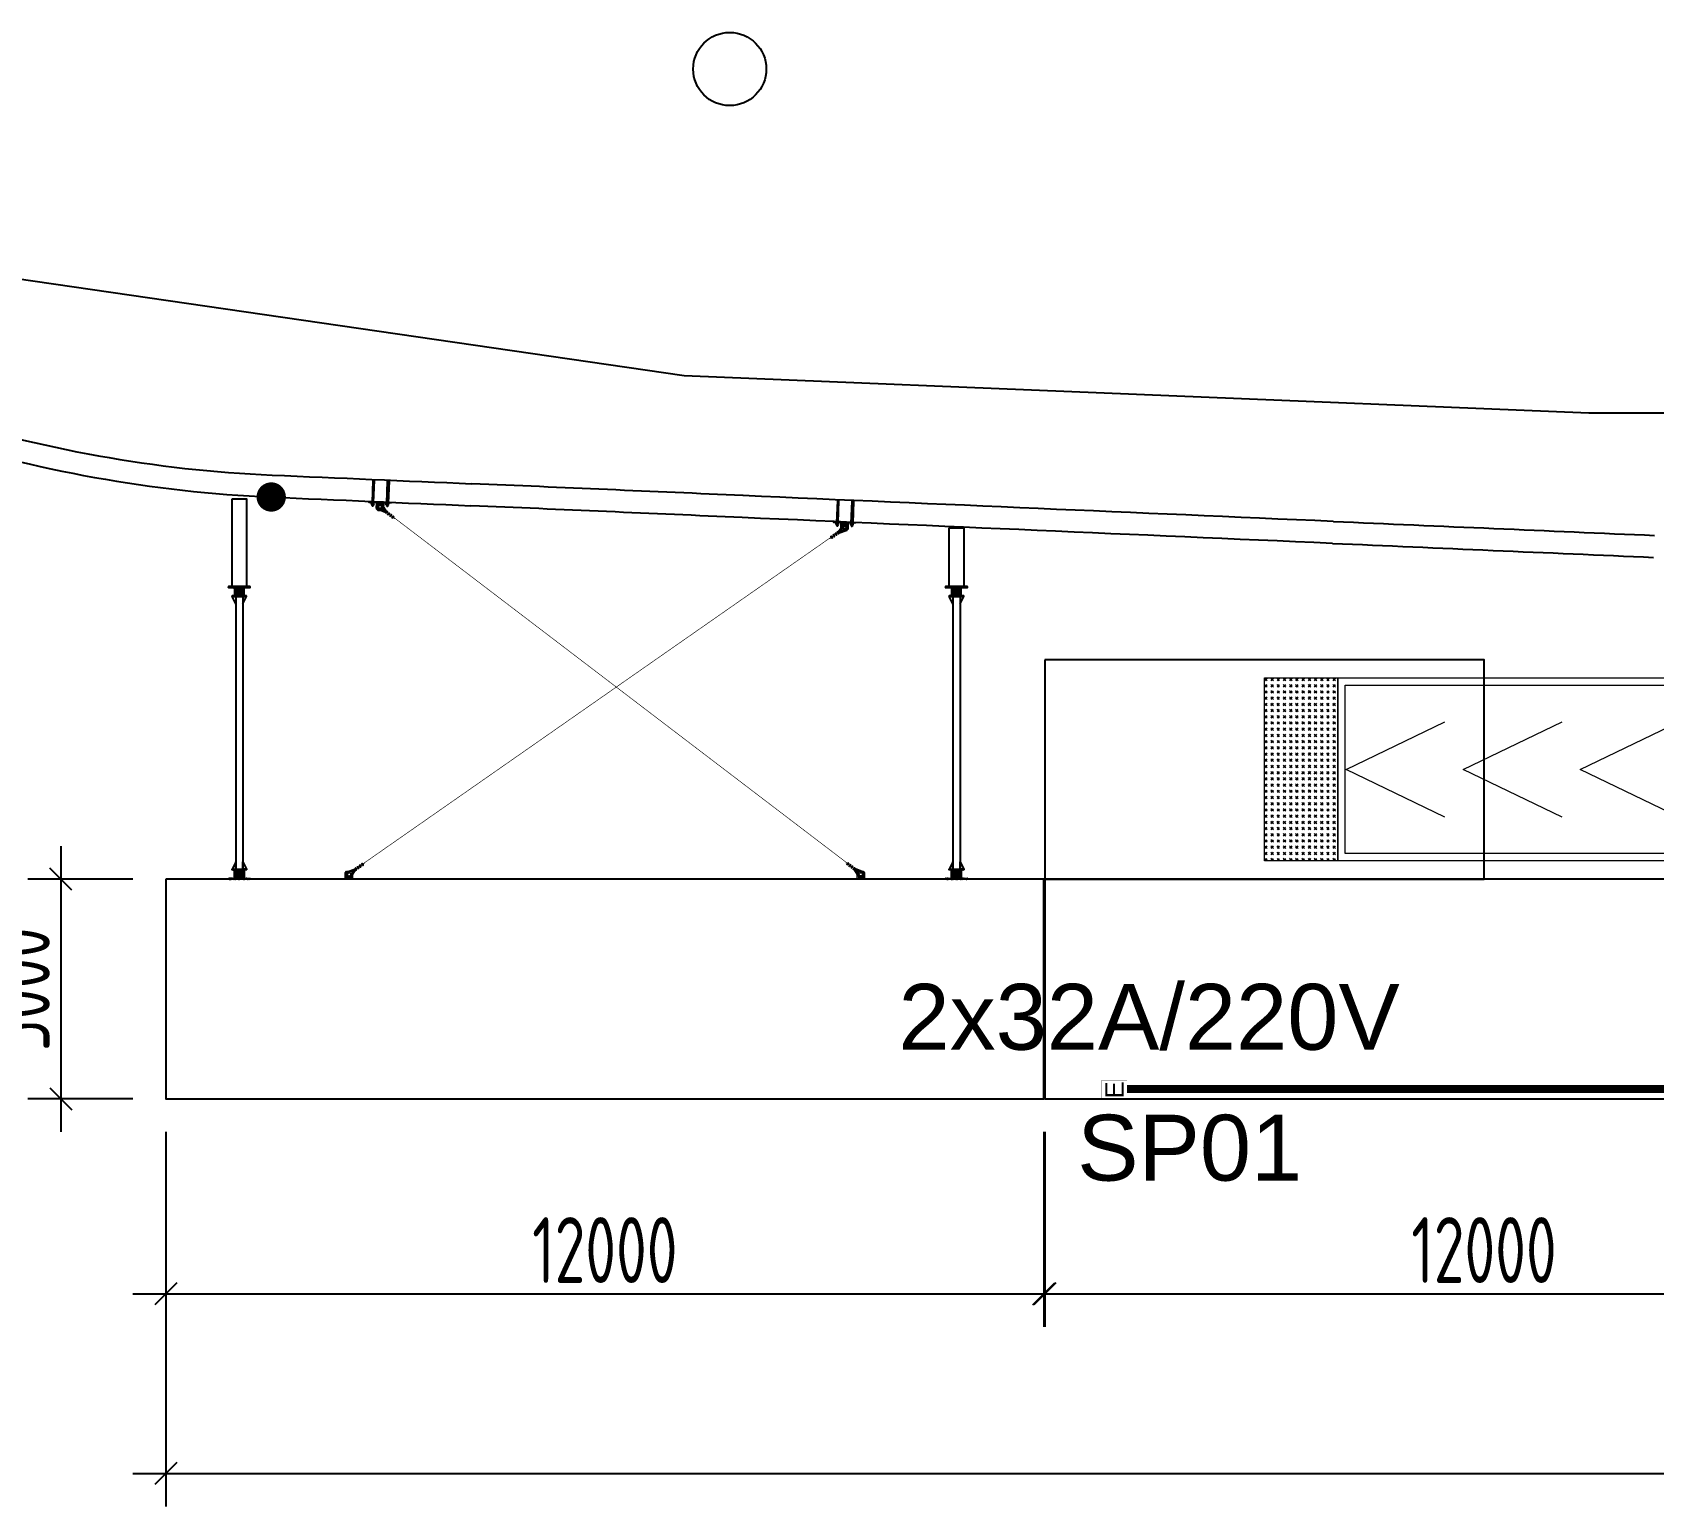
# Model space of a CAD drawing. Header units: millimetres. Extents: x 4 to 2106212, y -117026 to 198097.
# Drawn here: x 1070028 to 1092183, y -85319 to -65176 of the extents above; entities that cross this region are included whole.
import ezdxf
from ezdxf.enums import TextEntityAlignment as Align

# ---------------------------------------------------------------- set-up
doc = ezdxf.new("R2010")
doc.units = ezdxf.units.MM
for name, pattern in [('CENTER', [0.6, 0.375, -0.075, 0.075, -0.075]), ('DASHDOT2', [12.7, 6.35, -3.175, 0, -3.175]), ('DASHED2', [0.375, 0.25, -0.125])]:
    doc.linetypes.add(name, pattern=pattern)
for name, color, linetype in [('0 @ 1', 7, 'Continuous'), ('BS-Annectent', 115, 'Continuous'), ('HR-dimension', 9, 'Continuous'), ('HR-pontoon', 161, 'Continuous'), ('STEEL', 34, 'Continuous'), ('水电箱', 40, 'Continuous'), ('粗实线', 7, 'Continuous')]:
    doc.layers.add(name, color=color, linetype=linetype)
for name, color, linetype, lineweight in [('扣板', 7, 'Continuous', 9), ('抱桩器', 1, 'Continuous', 18), ('文本', 3, 'Continuous', 13)]:
    doc.layers.add(name, color=color, linetype=linetype, lineweight=lineweight)
doc.styles.add('Arial', font='arial.ttf')
doc.styles.add('hztxt', font='ros1.shx', dxfattribs={"width": 0.8, "bigfont": 'hztxt.shx'})
doc.styles.get("Standard").update_dxf_attribs({"font": 'arial.ttf'})
doc.linetypes.add('10422', pattern='A,2,[150,AAA.SHX,S=1,R=0,X=0,Y=1],2,[177,AAA.SHX,S=1,R=0,X=0,Y=0.8],1e-09', length=4)
doc.linetypes.add('444', pattern='A,4.5,[145,AAA.SHX,S=1,R=0,X=0,Y=1],4.5,-0.5,[146,AAA.SHX,S=1,R=0,X=0,Y=0],-0.5', length=10)
doc.dimstyles.new('DIM-300', dxfattribs={"dimscale": 300, "dimtxt": 3, "dimasz": 1, "dimexe": 1.5, "dimexo": 1.5, "dimgap": 0.5, "dimtad": 1, "dimdec": 0, "dimzin": 0, "dimdsep": 46, "dimtxsty": 'hztxt', "dimblk": 'OBLIQUE', "dimcen": 0, "dimdle": 1.5, "dimclrd": 9, "dimclre": 9, "dimclrt": 6, "dimadec": 0, "dimazin": 0, "dimtfac": 1, "dimtdec": 0, "dimtix": 1, "dimtofl": 0, "dimtmove": 2, "dimatfit": 0, "dimfxl": 5, "dimtolj": 1, "dimtzin": 0, "dimarcsym": 0})
pattern_1 = [(40.81217054, (-573818.8873, 176698.6793), (-1.452584633, 1.682112997), []), (130.81217054, (-573818.8873, 176698.6793), (-4.5872822625, 1.911641361), [5.55625, -3.33375])]
pattern_2 = [(40.81217054, (-578777.1463, 176555.198), (-1.452584633, 1.682112997), []), (130.81217054, (-578777.1463, 176555.198), (-4.5872822625, 1.911641361), [5.55625, -3.33375])]
pattern_3 = [(225, (43212.285, 45564.743), (4.49012806, -4.49012806), []), (225, (43207.795, 45564.743), (4.49012806, -4.49012806), [7.9375, -1.5875, 0, -1.5875])]
pattern_4 = [(225, (-344287.005, -129412.7357), (4.49012806, -4.49012806), []), (225, (-344291.495, -129412.7357), (4.49012806, -4.49012806), [7.9375, -1.5875, 0, -1.5875])]

# ---------------------------------------------------------------- blocks, each defined once
blk = doc.blocks.new('_Oblique')
at = {"color": 0, "linetype": 'ByBlock', "lineweight": -2}
blk.add_line((-0.5, -0.5), (0.5, 0.5), dxfattribs=at)
blk = doc.blocks.new('*D2014')
at = {"color": 9, "lineweight": -2, "transparency": 16777216}
for p, q in [((1070415, -76297), (1070415, -80197)), ((1071401, -76747), (1069965, -76747)), ((1071401, -79747), (1069965, -79747))]:
    blk.add_line(p, q, dxfattribs=at)
at = {"layer": 'Defpoints', "color": 0, "transparency": 16777216}
for p in [(1071851, -76747), (1070415, -79747), (1071851, -79747)]:
    blk.add_point(p, dxfattribs=at)
at = {"color": 9, "lineweight": -2, "transparency": 16777216, "xscale": 300, "yscale": 300, "zscale": 300}
for p, rotation in [((1070415, -76747), 90), ((1070415, -79747), 270)]:
    blk.add_blockref('_Oblique', p, dxfattribs=dict(at, rotation=rotation))
at = {"color": 6, "transparency": 16777216, "insert": (1069815, -78247), "char_height": 900, "attachment_point": 5, "rotation": 90, "style": 'hztxt'}
blk.add_mtext('\\A1;3000', dxfattribs=at)
blk = doc.blocks.new('*D2017')
at = {"color": 9, "lineweight": -2, "transparency": 16777216}
for p, q in [((1071851, -80197), (1071851, -82864)), ((1083851, -80197), (1083851, -82864)), ((1071401, -82414), (1084301, -82414))]:
    blk.add_line(p, q, dxfattribs=at)
at = {"layer": 'Defpoints', "color": 0, "transparency": 16777216}
for p in [(1071851, -79747), (1083851, -79747), (1083851, -82414)]:
    blk.add_point(p, dxfattribs=at)
at = {"color": 9, "lineweight": -2, "transparency": 16777216, "xscale": 300, "yscale": 300, "zscale": 300, "rotation": 180}
blk.add_blockref('_Oblique', (1071851, -82414), dxfattribs=at)
at = {"color": 9, "lineweight": -2, "transparency": 16777216, "xscale": 300, "yscale": 300, "zscale": 300}
blk.add_blockref('_Oblique', (1083851, -82414), dxfattribs=at)
at = {"color": 6, "transparency": 16777216, "insert": (1077851, -81814), "char_height": 900, "attachment_point": 5, "style": 'hztxt'}
blk.add_mtext('\\A1;12000', dxfattribs=at)
blk = doc.blocks.new('*D2018')
at = {"color": 9, "lineweight": -2, "transparency": 16777216}
for p, q in [((1083866, -80197), (1083866, -82864)), ((1095866, -80197), (1095866, -82864)), ((1083416, -82414), (1096316, -82414))]:
    blk.add_line(p, q, dxfattribs=at)
at = {"layer": 'Defpoints', "color": 0, "transparency": 16777216}
for p in [(1083866, -79747), (1095866, -79747), (1095866, -82414)]:
    blk.add_point(p, dxfattribs=at)
at = {"color": 9, "lineweight": -2, "transparency": 16777216, "xscale": 300, "yscale": 300, "zscale": 300, "rotation": 180}
blk.add_blockref('_Oblique', (1083866, -82414), dxfattribs=at)
at = {"color": 9, "lineweight": -2, "transparency": 16777216, "xscale": 300, "yscale": 300, "zscale": 300}
blk.add_blockref('_Oblique', (1095866, -82414), dxfattribs=at)
at = {"color": 6, "transparency": 16777216, "insert": (1089866, -81814), "char_height": 900, "attachment_point": 5, "style": 'hztxt'}
blk.add_mtext('\\A1;12000', dxfattribs=at)
blk = doc.blocks.new('*U2006')
at = {"layer": '抱桩器'}
h = blk.add_hatch(dxfattribs=at)
h.set_pattern_fill('GOST_GLASS', color=252, scale=10, angle=90)
h.set_pattern_definition([(135, (-669974.417, -109419.865), (5e-15, 84.852814), [50, -70]), (135, (-669974.417, -109398.65), (5e-15, 84.852814), [20, -100]), (135, (-669995.63, -109419.865), (5e-15, 84.852814), [20, -100])])
h.paths.add_polyline_path([(-3750, 1250), (-3750, -1250), (-4750, -1250), (-4750, 1250)])
h = blk.add_hatch(dxfattribs=at)
h.set_pattern_fill('GOST_GLASS', color=252, scale=10, angle=90)
h.set_pattern_definition([(135, (-673974.717, -109419.865), (5e-15, 84.852814), [50, -70]), (135, (-673974.717, -109398.65), (5e-15, 84.852814), [20, -100]), (135, (-673995.93, -109419.865), (5e-15, 84.852814), [20, -100])])
h.paths.add_polyline_path([(4250, 1250), (4250, -1250), (4750, -1250), (4750, 1250)])
at = {"layer": '抱桩器', "color": 252}
for points in [[(-3750, 1250), (-3750, -1250), (-4750, -1250), (-4750, 1250)], [(4250, -1250), (-3750, -1250), (-3750, 1250), (4250, 1250)], [(4150, -1150), (-3650, -1150), (-3650, 1150), (4150, 1150)], [(4250, 1250), (4250, -1250), (4750, -1250), (4750, 1250)]]:
    blk.add_lwpolyline(points, close=True, dxfattribs=at)
for points in [[(-2284, -650), (-3634, 0), (-2284, 650)], [(-684, -650), (-2034, 0), (-684, 650)], [(916, -650), (-434, 0), (916, 650)], [(2516, -650), (1166, 0), (2516, 650)], [(4116, -650), (2766, 0), (4116, 650)]]:
    blk.add_lwpolyline(points, dxfattribs=at)
blk = doc.blocks.new('*U2007')
at = {"color": 0, "linetype": 'ByBlock', "lineweight": -2, "transparency": 16777216}
blk.add_blockref('*U2006', (0, 0), dxfattribs=at)
blk = doc.blocks.new('*D2015')
at = {"color": 9, "lineweight": -2, "transparency": 16777216}
for p, q in [((1071851, -80197), (1071851, -85319)), ((1141926, -80197), (1141926, -85319)), ((1071401, -84869), (1142376, -84869))]:
    blk.add_line(p, q, dxfattribs=at)
at = {"layer": 'Defpoints', "color": 0, "transparency": 16777216}
for p in [(1071851, -79747), (1141926, -79747), (1141926, -84869)]:
    blk.add_point(p, dxfattribs=at)
at = {"color": 9, "lineweight": -2, "transparency": 16777216, "xscale": 300, "yscale": 300, "zscale": 300, "rotation": 180}
blk.add_blockref('_Oblique', (1071851, -84869), dxfattribs=at)
at = {"color": 9, "lineweight": -2, "transparency": 16777216, "xscale": 300, "yscale": 300, "zscale": 300}
blk.add_blockref('_Oblique', (1141926, -84869), dxfattribs=at)
at = {"color": 6, "transparency": 16777216, "insert": (1106889, -84269), "char_height": 900, "attachment_point": 5, "style": 'hztxt'}
blk.add_mtext('\\A1;70075', dxfattribs=at)
blk = doc.blocks.new('支座')
at = {"layer": '扣板', "color": 7}
blk.add_line((13512, 4747, 0), (13512, 5047, 0), dxfattribs=at)
at = {"layer": '扣板', "color": 7, "elevation": 0}
for points in [[(13512, 4747), (13512, 5047), (13520, 5047), (13520, 4747)], [(13600, 4947), (13620, 4927), (13620, 4867), (13600, 4847), (13520, 4847), (13520, 4947)], [(13560, 4932), (13520, 4932), (13520, 4922), (13560, 4922)], [(13560, 4862), (13520, 4862), (13520, 4872), (13560, 4872)]]:
    blk.add_lwpolyline(points, close=True, dxfattribs=at)
at = {"layer": '扣板', "color": 7}
blk.add_circle((13575, 4897, 0), 25, dxfattribs=at)
blk = doc.blocks.new('*U1983')
at = {"layer": '0 @ 1', "rotation": 90}
blk.add_blockref('支座', (4897, -13566, 0), dxfattribs=at)
blk = doc.blocks.new('*U1984')
at = {"layer": 'Defpoints', "color": 0, "linetype": 'ByBlock', "lineweight": -2, "transparency": 16777216}
for p in [(0, 0), (7000, 0)]:
    blk.add_blockref('*U1983', p, dxfattribs=at)
blk = doc.blocks.new('A$C97f6d51a')
at = {"color": 1, "linetype": 'DASHDOT2'}
blk.add_line((0, 313), (0, -47), dxfattribs=at)
at = {"layer": 'BS-Annectent'}
for p, q in [((-9, 282), (-9, 282)), ((-9, 281), (-9, 282)), ((-9, 282), (-9, 282)), ((-9, 279), (-8, 279)), ((-8, 278), (-9, 279)), ((-9, 279), (-8, 278)), ((-9, 275), (-7, 276)), ((-6, 274), (-9, 275)), ((-9, 275), (-7, 275)), ((-9, 272), (-6, 274)), ((-6, 270), (-9, 272)), ((-9, 272), (-4, 272)), ((-9, 269), (9, 268)), ((-9, 266), (9, 265)), ((-9, 263), (9, 262)), ((-9, 260), (9, 258)), ((-9, 257), (9, 255)), ((-9, 253), (9, 252)), ((-9, 250), (9, 249)), ((-9, 247), (9, 246)), ((-9, 244), (9, 243)), ((-9, 241), (9, 240)), ((-9, 238), (9, 236)), ((-9, 235), (9, 233)), ((-9, 231), (9, 230)), ((-9, 228), (9, 227)), ((-9, 225), (9, 224)), ((-9, 222), (9, 221)), ((-6, 274), (-6, 274)), ((-6, 274), (-6, 274)), ((-6, 274), (-6, 274)), ((-6, 274), (-6, 274)), ((-6, 274), (-6, 274)), ((6, 270), (-6, 270)), ((4, 271), (9, 271)), ((6, 273), (5, 273)), ((6, 273), (5, 273)), ((6, 273), (9, 274)), ((6, 274), (9, 274)), ((9, 271), (6, 273)), ((6, 270), (9, 271)), ((7, 276), (9, 277)), ((9, 274), (7, 275)), ((9, 277), (8, 278)), ((8, 277), (9, 277)), ((9, 280), (9, 281)), ((9, 280), (9, 280)), ((9, 280), (9, 280)), ((-10, 6), (9, 4)), ((-10, 2), (-6, 4)), ((-6, 1), (-10, 2)), ((-10, 2), (9, 1)), ((-9, 219), (9, 218)), ((-9, 216), (9, 215)), ((-9, 213), (9, 211)), ((-9, 209), (9, 208)), ((-9, 206), (9, 205)), ((-9, 203), (9, 202)), ((-9, 200), (9, 199)), ((-9, 197), (9, 196)), ((-9, 194), (9, 193)), ((-9, 191), (9, 189)), ((-9, 188), (9, 186)), ((-9, 184), (9, 183)), ((-9, 181), (9, 180)), ((-9, 178), (9, 177)), ((-9, 175), (9, 174)), ((-9, 172), (9, 171)), ((-9, 169), (9, 167)), ((-9, 166), (9, 164)), ((-9, 162), (9, 161)), ((-9, 159), (9, 158)), ((-9, 156), (9, 155)), ((-9, 153), (9, 152)), ((-9, 150), (9, 149)), ((-9, 147), (9, 146)), ((-9, 144), (9, 142)), ((-9, 140), (9, 139)), ((-9, 137), (9, 136)), ((-9, 134), (9, 133)), ((-9, 131), (9, 130)), ((-9, 128), (9, 127)), ((-9, 125), (9, 124)), ((-9, 122), (9, 120)), ((-9, 119), (9, 117)), ((-9, 115), (9, 114)), ((-9, 112), (9, 111)), ((-9, 109), (9, 108)), ((-9, 106), (9, 105)), ((-9, 103), (9, 102)), ((-9, 100), (9, 98)), ((-9, 97), (9, 95)), ((-9, 93), (9, 92)), ((-9, 90), (9, 89)), ((-9, 87), (9, 86)), ((-9, 84), (9, 83)), ((-9, 81), (9, 80)), ((-9, 78), (9, 76)), ((-9, 75), (9, 73)), ((-9, 71), (9, 70)), ((-9, 68), (9, 67)), ((-9, 65), (9, 64)), ((-9, 62), (9, 61)), ((-9, 59), (9, 58)), ((-9, 56), (9, 55)), ((-9, 53), (9, 51)), ((-9, 49), (9, 48)), ((-9, 46), (9, 45)), ((-9, 43), (9, 42)), ((-9, 40), (9, 39)), ((-9, 37), (9, 36)), ((-9, 34), (9, 33)), ((-9, 31), (9, 29)), ((-9, 28), (9, 26)), ((-9, 24), (9, 23)), ((-9, 21), (9, 20)), ((-9, 18), (9, 17)), ((-9, 15), (9, 14)), ((-9, 12), (9, 11)), ((-9, 9), (9, 7)), ((-8, 0), (-6, 1)), ((6, 147), (-6, 148)), ((6, 116), (-6, 117)), ((6, 3), (-6, 4)), ((2, 0), (-6, 1)), ((6, 147), (9, 149)), ((9, 1), (6, 3)), ((7, 0), (9, 1)), ((-16, -24), (-16, -11)), ((12, -9), (-12, -9)), ((12, -27), (-12, -27)), ((-9, -29), (-6, -28)), ((-6, -31), (-9, -29)), ((9, -30), (-9, -29)), ((-9, -32), (-6, -31)), ((-6, -34), (-9, -32)), ((9, -33), (-9, -32)), ((-9, -35), (-6, -34)), ((-6, -37), (-9, -35)), ((9, -37), (-9, -35)), ((-9, -38), (-6, -37)), ((-6, -40), (-9, -38)), ((9, -40), (-9, -38)), ((-8, -24), (-8, -11)), ((-6, -28), (-8, -27)), ((-7, -40), (-7, -43)), ((6, -29), (-6, -28)), ((6, -29), (-6, -28)), ((6, -32), (-6, -31)), ((6, -32), (-6, -31)), ((6, -35), (-6, -34)), ((6, -38), (-6, -37)), ((6, -38), (-6, -37)), ((6, -41), (-6, -40)), ((-5, -44), (5, -44)), ((-4, -40), (-4, -43)), ((-2, -9), (0, -4)), ((9, -27), (-1, -27)), ((0, -9), (2, -4)), ((4, -41), (4, -43)), ((6, -29), (9, -27)), ((9, -30), (6, -29)), ((6, -32), (9, -30)), ((9, -33), (6, -32)), ((6, -35), (9, -33)), ((9, -37), (6, -35)), ((6, -38), (9, -37)), ((9, -40), (6, -38)), ((6, -41), (9, -40)), ((7, -41), (7, -43)), ((8, -24), (8, -11)), ((9, -27), (8, -27)), ((16, -24), (16, -11))]:
    blk.add_line(p, q, dxfattribs=at)
blk.add_lwpolyline([(10, 0), (10, 300), (0, 306), (-10, 300), (-10, 0)], dxfattribs=at)
for points in [[(-19, -4), (-19, 0), (19, 0), (19, -4)], [(-15, -9), (15, -9), (15, -4), (-15, -4)]]:
    blk.add_lwpolyline(points, close=True, dxfattribs=at)
for points in [[(16, -11, 0.612824), (8, -11, 0.305874), (-8, -11, 0.612824), (-16, -11)], [(16, -24, -0.612824), (8, -24, -0.305874), (-8, -24, -0.612824), (-16, -24)], [(-7, -43, 0.516475), (-4, -43, 0.258238), (4, -43, 0.516475), (7, -43)]]:
    blk.add_lwpolyline(points, format="xyb", dxfattribs=at)
blk = doc.blocks.new('A$Ce460a15a')
at = {"layer": 'STEEL', "color": 22}
for points in [[(12, 150), (12, -150), (0, -150), (0, 150)], [(92, -50), (112, -30), (112, 30), (92, 50), (12, 50), (12, -50)], [(52, 35), (12, 35), (12, 25), (52, 25)], [(52, -35), (12, -35), (12, -25), (52, -25)]]:
    blk.add_lwpolyline(points, close=True, dxfattribs=at)
blk.add_circle((67, 0), 25, dxfattribs=at)
at = {"layer": 'HR-dimension', "xscale": -1, "rotation": 90}
blk.add_blockref('A$C97f6d51a', (12, 100), dxfattribs=at)
at = {"layer": 'HR-dimension', "rotation": 90.00000000000001}
blk.add_blockref('A$C97f6d51a', (12, -100), dxfattribs=at)
blk = doc.blocks.new('*U10')
at = {"color": 7, "linetype": 'Continuous', "lineweight": 15}
for p, q in [((-9, 9), (-10, 8)), ((-10, 8), (-10, 1)), ((-10, 1), (-9, 0)), ((-9, 9), (9, 9)), ((-9, 0), (9, 0)), ((-5, 8), (-5, 1)), ((5, 8), (5, 1)), ((10, 8), (9, 9)), ((9, 0), (10, 1)), ((10, 8), (10, 1))]:
    blk.add_line(p, q, dxfattribs=at)
for centre, start, end in [((0, -8), 72.4233, 107.5767), ((0, 17), 252.4233, 287.5767)]:
    blk.add_arc(centre, 17.2, start, end, dxfattribs=at)
for points, knots in [([(-10, 8), (-10, 9), (-9, 9), (-8, 9), (-7, 9), (-6, 9), (-6, 9), (-5, 8)], [0, 0, 0, 0, 0.264534, 0.399289, 0.53507, 0.765405, 1, 1, 1, 1]), ([(-5, 1), (-6, 1), (-6, 0), (-7, 0), (-8, 0), (-9, 0), (-10, 1), (-10, 1)], [0, 0, 0, 0, 0.264534, 0.399289, 0.53507, 0.765405, 1, 1, 1, 1]), ([(5, 8), (6, 9), (6, 9), (7, 9), (8, 9), (9, 9), (10, 9), (10, 8)], [0, 0, 0, 0, 0.264536, 0.399814, 0.535067, 0.765403, 1, 1, 1, 1]), ([(10, 1), (10, 1), (9, 0), (8, 0), (7, 0), (6, 0), (6, 1), (5, 1)], [0, 0, 0, 0, 0.264536, 0.399814, 0.535067, 0.765403, 1, 1, 1, 1])]:
    blk.add_open_spline(points, degree=3, knots=knots, dxfattribs=at)
blk = doc.blocks.new('A$C72EA2C7E')
blk.add_line((-8, -6), (8, -6))
at = {"color": 7, "linetype": 'Continuous', "lineweight": 15}
for p, q in [((-5, -40), (-5, -6)), ((-4, -41), (-5, -40)), ((5, -40), (-5, -40)), ((-4, -41), (5, -41)), ((5, -6), (5, -40)), ((5, -40), (5, -41))]:
    blk.add_line(p, q, dxfattribs=at)
at = {"color": 7, "linetype": 'Continuous', "lineweight": 0}
for p, q in [((-4, -41), (-4, -6)), ((5, -41), (5, -6))]:
    blk.add_line(p, q, dxfattribs=at)
blk.add_arc((0, -8), 8, 17.4862, 162.5138)
at = {"extrusion": (0, 0, -1), "xscale": 0.9999974999999999, "yscale": 0.9999974999999999, "zscale": -0.9999974999999999}
blk.add_blockref('*U10', (0, -39), dxfattribs=at)
blk = doc.blocks.new('*U1965')
h = blk.add_hatch(color=1)
h.dxf.hatch_style = 1
h.paths.add_polyline_path([(3382, 2191), (3473, 2218, 1.447528), (3428, 2281), (3373, 2204)])
h.paths.add_polyline_path([(3389, 2205), (3388, 2206), (3398, 2220), (3395, 2222), (3434, 2277, -1.452111), (3471, 2226), (3406, 2207), (3405, 2210)], flags=16)
h = blk.add_hatch()
h.set_pattern_fill('ANSI38', color=253, scale=0.7, angle=-4.1878)
h.set_pattern_definition(pattern_2)
h.paths.add_polyline_path([(3404, 2213), (3406, 2207), (3471, 2226, 1.452111), (3434, 2277), (3395, 2222), (3398, 2220), (3401, 2218), (3440, 2273, -1.452111), (3469, 2232)])
h = blk.add_hatch(color=1)
h.dxf.hatch_style = 1
h.paths.add_polyline_path([(-3373, -2204), (-3429, -2283, -1.406258), (-3473, -2218), (-3382, -2191)])
h.paths.add_polyline_path([(-3405, -2210), (-3406, -2207), (-3471, -2226, 1.406258), (-3435, -2278), (-3395, -2222), (-3388, -2205)], flags=16)
h = blk.add_hatch()
h.set_pattern_fill('ANSI38', color=253, scale=0.7, angle=-4.1878)
h.set_pattern_definition(pattern_1)
h.paths.add_polyline_path([(-3401, -2218), (-3395, -2222), (-3434, -2277, -1.452111), (-3471, -2226), (-3406, -2207), (-3405, -2210), (-3404, -2213), (-3469, -2232, 1.452111), (-3440, -2273)])
at = {"color": 1, "linetype": 'DASHED2'}
blk.add_line((3483, 2289), (3493, 2274), dxfattribs=at)
blk.add_line((3379, 2205), (3379, 2195))
at = {"color": 1}
for points in [[(3382, 2191), (3473, 2218, 1.447528), (3428, 2281), (3373, 2204)], [(3398, 2220), (3388, 2206), (3389, 2205), (3405, 2210), (3406, 2207), (3471, 2226, 1.452111), (3434, 2277), (3395, 2222)], [(-3373, -2204), (-3428, -2281, -1.447528), (-3473, -2218), (-3382, -2191)], [(-3405, -2210), (-3389, -2205), (-3388, -2206), (-3398, -2220), (-3395, -2222), (-3434, -2277, -1.452111), (-3471, -2226), (-3406, -2207)]]:
    blk.add_lwpolyline(points, format="xyb", close=True, dxfattribs=at)
for points in [[(3379, 2195), (3472, 2222, 1.449849), (3431, 2279), (3379, 2205)], [(3406, 2207), (3471, 2226, 1.452111), (3434, 2277), (3395, 2222)], [(3406, 2207), (3471, 2226, 1.452111), (3434, 2277), (3395, 2222)], [(-3376, -2200), (-3431, -2279, -1.449849), (-3472, -2222), (-3384, -2197)], [(-3395, -2222), (-3434, -2277, -1.452111), (-3471, -2226), (-3406, -2207)], [(-3395, -2222), (-3434, -2277, -1.452111), (-3471, -2226), (-3406, -2207)]]:
    blk.add_lwpolyline(points, format="xyb")
for points in [[(3401, 2218), (3440, 2273, -1.452111), (3469, 2232), (3404, 2213), (3406, 2207), (3471, 2226, 1.452111), (3434, 2277), (3395, 2222)], [(-3404, -2213), (-3469, -2232, 1.452111), (-3440, -2273), (-3401, -2218), (-3395, -2222), (-3434, -2277, -1.452111), (-3471, -2226), (-3406, -2207)]]:
    blk.add_lwpolyline(points, format="xyb", close=True)
at = {"color": 252}
for points in [[(3401, 2218), (3440, 2273, -1.452111), (3469, 2232), (3404, 2213), (3406, 2207), (3471, 2226, 1.452111), (3434, 2277), (3395, 2222)], [(-3404, -2213), (-3469, -2232, 1.452111), (-3440, -2273), (-3401, -2218), (-3395, -2222), (-3434, -2277, -1.452111), (-3471, -2226), (-3406, -2207)]]:
    blk.add_lwpolyline(points, format="xyb", close=True, dxfattribs=at)
at = {"color": 1, "const_width": 8.4}
for points in [[(3380, 2206), (-3393, -2203)], [(3386, 2200), (3251, 2112)], [(-3388, -2209), (-3246, -2117)]]:
    blk.add_lwpolyline(points, dxfattribs=at)
at = {"xscale": 0.6999999999999998, "yscale": 0.6999999999999998, "zscale": 0.6999999999999998, "rotation": 213.1298866380289}
for p in [(3284, 2123), (3315, 2143), (3345, 2163), (3376, 2183), (-3360, -2201), (-3329, -2181), (-3299, -2161), (-3267, -2141)]:
    blk.add_blockref('A$C72EA2C7E', p, dxfattribs=at)
blk = doc.blocks.new('*U1966')
at = {"color": 0, "linetype": 'ByBlock', "lineweight": -2, "transparency": 16777216}
blk.add_blockref('*U1965', (0, 0), dxfattribs=at)
blk = doc.blocks.new('*U1967')
h = blk.add_hatch(color=1)
h.dxf.hatch_style = 1
h.paths.add_polyline_path([(3382, 2191), (3473, 2218, 1.447528), (3428, 2281), (3373, 2204)])
h.paths.add_polyline_path([(3389, 2205), (3388, 2206), (3398, 2220), (3395, 2222), (3434, 2277, -1.452111), (3471, 2226), (3406, 2207), (3405, 2210)], flags=16)
h = blk.add_hatch()
h.set_pattern_fill('ANSI38', color=253, scale=0.7, angle=-4.1878)
h.set_pattern_definition(pattern_2)
h.paths.add_polyline_path([(3404, 2213), (3406, 2207), (3471, 2226, 1.452111), (3434, 2277), (3395, 2222), (3398, 2220), (3401, 2218), (3440, 2273, -1.452111), (3469, 2232)])
h = blk.add_hatch(color=1)
h.dxf.hatch_style = 1
h.paths.add_polyline_path([(-3373, -2204), (-3429, -2283, -1.406258), (-3473, -2218), (-3382, -2191)])
h.paths.add_polyline_path([(-3405, -2210), (-3406, -2207), (-3471, -2226, 1.406258), (-3435, -2278), (-3395, -2222), (-3388, -2205)], flags=16)
h = blk.add_hatch()
h.set_pattern_fill('ANSI38', color=253, scale=0.7, angle=-4.1878)
h.set_pattern_definition(pattern_1)
h.paths.add_polyline_path([(-3401, -2218), (-3395, -2222), (-3434, -2277, -1.452111), (-3471, -2226), (-3406, -2207), (-3405, -2210), (-3404, -2213), (-3469, -2232, 1.452111), (-3440, -2273)])
at = {"color": 1, "linetype": 'DASHED2'}
blk.add_line((3483, 2289), (3493, 2274), dxfattribs=at)
blk.add_line((3379, 2205), (3379, 2195))
at = {"color": 1}
for points in [[(3382, 2191), (3473, 2218, 1.447528), (3428, 2281), (3373, 2204)], [(3398, 2220), (3388, 2206), (3389, 2205), (3405, 2210), (3406, 2207), (3471, 2226, 1.452111), (3434, 2277), (3395, 2222)], [(-3373, -2204), (-3428, -2281, -1.447528), (-3473, -2218), (-3382, -2191)], [(-3405, -2210), (-3389, -2205), (-3388, -2206), (-3398, -2220), (-3395, -2222), (-3434, -2277, -1.452111), (-3471, -2226), (-3406, -2207)]]:
    blk.add_lwpolyline(points, format="xyb", close=True, dxfattribs=at)
for points in [[(3379, 2195), (3472, 2222, 1.449849), (3431, 2279), (3379, 2205)], [(3406, 2207), (3471, 2226, 1.452111), (3434, 2277), (3395, 2222)], [(3406, 2207), (3471, 2226, 1.452111), (3434, 2277), (3395, 2222)], [(-3376, -2200), (-3431, -2279, -1.449849), (-3472, -2222), (-3384, -2197)], [(-3395, -2222), (-3434, -2277, -1.452111), (-3471, -2226), (-3406, -2207)], [(-3395, -2222), (-3434, -2277, -1.452111), (-3471, -2226), (-3406, -2207)]]:
    blk.add_lwpolyline(points, format="xyb")
for points in [[(3401, 2218), (3440, 2273, -1.452111), (3469, 2232), (3404, 2213), (3406, 2207), (3471, 2226, 1.452111), (3434, 2277), (3395, 2222)], [(-3404, -2213), (-3469, -2232, 1.452111), (-3440, -2273), (-3401, -2218), (-3395, -2222), (-3434, -2277, -1.452111), (-3471, -2226), (-3406, -2207)]]:
    blk.add_lwpolyline(points, format="xyb", close=True)
at = {"color": 252}
for points in [[(3401, 2218), (3440, 2273, -1.452111), (3469, 2232), (3404, 2213), (3406, 2207), (3471, 2226, 1.452111), (3434, 2277), (3395, 2222)], [(-3404, -2213), (-3469, -2232, 1.452111), (-3440, -2273), (-3401, -2218), (-3395, -2222), (-3434, -2277, -1.452111), (-3471, -2226), (-3406, -2207)]]:
    blk.add_lwpolyline(points, format="xyb", close=True, dxfattribs=at)
at = {"color": 1, "const_width": 8.4}
for points in [[(3380, 2206), (-3393, -2203)], [(3386, 2200), (3251, 2112)], [(-3388, -2209), (-3246, -2117)]]:
    blk.add_lwpolyline(points, dxfattribs=at)
at = {"xscale": 0.6999999999999998, "yscale": 0.6999999999999998, "zscale": 0.6999999999999998, "rotation": 213.1298866380289}
for p in [(3284, 2123), (3315, 2143), (3345, 2163), (3376, 2183), (-3360, -2201), (-3329, -2181), (-3299, -2161), (-3267, -2141)]:
    blk.add_blockref('A$C72EA2C7E', p, dxfattribs=at)
blk = doc.blocks.new('*U1968')
at = {"color": 0, "linetype": 'ByBlock', "lineweight": -2, "transparency": 16777216}
blk.add_blockref('*U1967', (0, 0), dxfattribs=at)
blk = doc.blocks.new('*U1995')
h = blk.add_hatch()
h.set_pattern_fill('ANSI35', color=4, angle=180)
h.set_pattern_definition(pattern_3)
h.paths.add_polyline_path([(24, -89), (36, -89), (36, -67), (24, -67)])
h.paths.add_polyline_path([(24, -31), (36, -31), (36, 11), (24, 11)])
h.paths.add_polyline_path([(-100, 11), (100, 11), (100, 21), (-100, 21)])
h.paths.add_polyline_path([(-36, -31), (-24, -31), (-24, 11), (-36, 11)])
h.paths.add_polyline_path([(-36, -89), (-24, -89), (-24, -67), (-36, -67)])
h = blk.add_hatch()
h.set_pattern_fill('ANSI35', color=4, angle=180)
h.set_pattern_definition(pattern_4)
h.paths.add_polyline_path([(-129, -116), (-150, -116), (-150, -104), (-129, -104)])
h.paths.add_polyline_path([(111, -116), (-111, -116), (-111, -104), (111, -104)])
h.paths.add_polyline_path([(150, -116), (129, -116), (129, -104), (150, -104)])
h.paths.add_polyline_path([(66, -104), (54, -104), (54, -67), (66, -67)])
h.paths.add_polyline_path([(66, -31), (54, -31), (54, -4), (66, -4)])
h.paths.add_polyline_path([(6, -31), (-6, -31), (-6, -4), (6, -4)])
h.paths.add_polyline_path([(6, -104), (-6, -104), (-6, -67), (6, -67)])
h.paths.add_polyline_path([(-54, -104), (-66, -104), (-66, -67), (-54, -67)])
h.paths.add_polyline_path([(-54, -31), (-66, -31), (-66, -4), (-54, -4)])
at = {"color": 4}
for points in [[(100, 11), (-100, 11), (-100, 21), (100, 21), (100, 11)], [(-36, -89), (-36, 11), (-24, 11), (-24, -89), (-36, -89)], [(24, -89), (24, 11), (36, 11), (36, -89), (24, -89)], [(150, -116), (-150, -116), (-150, -104), (150, -104), (150, -116)], [(-66, -104), (-66, -4), (-54, -4), (-54, -104), (-66, -104)], [(-6, -104), (-6, -4), (6, -4), (6, -104), (-6, -104)], [(54, -104), (54, -4), (66, -4), (66, -104), (54, -104)]]:
    blk.add_lwpolyline(points, dxfattribs=at)
at = {"layer": 'Defpoints', "color": 4}
for points in [[(-100, 21), (-50, 21), (-50, 121), (-100, 21)], [(100, 21), (50, 21), (50, 121), (100, 21)]]:
    blk.add_lwpolyline(points, dxfattribs=at)
at = {"layer": 'Defpoints', "color": 4, "linetype": 'CENTER', "ltscale": 2}
for points in [[(-129, -116), (-111, -116), (-111, -104), (-129, -104)], [(-66, -31), (-54, -31), (-54, -67), (-66, -67)], [(-36, -31), (-24, -31), (-24, -67), (-36, -67)], [(-6, -31), (6, -31), (6, -67), (-6, -67)], [(24, -31), (36, -31), (36, -67), (24, -67)], [(54, -31), (66, -31), (66, -67), (54, -67)], [(129, -116), (111, -116), (111, -104), (129, -104)]]:
    blk.add_lwpolyline(points, close=True, dxfattribs=at)
for points in [[(-120, -99), (-120, -111), (-120, -121)], [(-66, -49), (66, -49)], [(-66, -49), (66, -49)], [(120, -99), (120, -111), (120, -121)]]:
    blk.add_lwpolyline(points, dxfattribs=at)
blk = doc.blocks.new('*U1992')
at = {"layer": '粗实线', "color": 0, "linetype": 'ByBlock', "lineweight": -2, "transparency": 16777216}
blk.add_blockref('*U1995', (0, 0), dxfattribs=at)
blk = doc.blocks.new('*U1993')
h = blk.add_hatch()
h.set_pattern_fill('ANSI35', color=4, angle=180)
h.set_pattern_definition(pattern_3)
h.paths.add_polyline_path([(24, -89), (36, -89), (36, -67), (24, -67)])
h.paths.add_polyline_path([(24, -31), (36, -31), (36, 11), (24, 11)])
h.paths.add_polyline_path([(-100, 11), (100, 11), (100, 21), (-100, 21)])
h.paths.add_polyline_path([(-36, -31), (-24, -31), (-24, 11), (-36, 11)])
h.paths.add_polyline_path([(-36, -89), (-24, -89), (-24, -67), (-36, -67)])
h = blk.add_hatch()
h.set_pattern_fill('ANSI35', color=4, angle=180)
h.set_pattern_definition(pattern_4)
h.paths.add_polyline_path([(-129, -116), (-150, -116), (-150, -104), (-129, -104)])
h.paths.add_polyline_path([(111, -116), (-111, -116), (-111, -104), (111, -104)])
h.paths.add_polyline_path([(150, -116), (129, -116), (129, -104), (150, -104)])
h.paths.add_polyline_path([(66, -104), (54, -104), (54, -67), (66, -67)])
h.paths.add_polyline_path([(66, -31), (54, -31), (54, -4), (66, -4)])
h.paths.add_polyline_path([(6, -31), (-6, -31), (-6, -4), (6, -4)])
h.paths.add_polyline_path([(6, -104), (-6, -104), (-6, -67), (6, -67)])
h.paths.add_polyline_path([(-54, -104), (-66, -104), (-66, -67), (-54, -67)])
h.paths.add_polyline_path([(-54, -31), (-66, -31), (-66, -4), (-54, -4)])
at = {"color": 4}
for points in [[(100, 11), (-100, 11), (-100, 21), (100, 21), (100, 11)], [(-36, -89), (-36, 11), (-24, 11), (-24, -89), (-36, -89)], [(24, -89), (24, 11), (36, 11), (36, -89), (24, -89)], [(150, -116), (-150, -116), (-150, -104), (150, -104), (150, -116)], [(-66, -104), (-66, -4), (-54, -4), (-54, -104), (-66, -104)], [(-6, -104), (-6, -4), (6, -4), (6, -104), (-6, -104)], [(54, -104), (54, -4), (66, -4), (66, -104), (54, -104)]]:
    blk.add_lwpolyline(points, dxfattribs=at)
at = {"layer": 'Defpoints', "color": 4}
for points in [[(-100, 21), (-50, 21), (-50, 121), (-100, 21)], [(100, 21), (50, 21), (50, 121), (100, 21)]]:
    blk.add_lwpolyline(points, dxfattribs=at)
at = {"layer": 'Defpoints', "color": 4, "linetype": 'CENTER', "ltscale": 2}
for points in [[(-129, -116), (-111, -116), (-111, -104), (-129, -104)], [(-66, -31), (-54, -31), (-54, -67), (-66, -67)], [(-36, -31), (-24, -31), (-24, -67), (-36, -67)], [(-6, -31), (6, -31), (6, -67), (-6, -67)], [(24, -31), (36, -31), (36, -67), (24, -67)], [(54, -31), (66, -31), (66, -67), (54, -67)], [(129, -116), (111, -116), (111, -104), (129, -104)]]:
    blk.add_lwpolyline(points, close=True, dxfattribs=at)
for points in [[(-120, -99), (-120, -111), (-120, -121)], [(-66, -49), (66, -49)], [(-66, -49), (66, -49)], [(120, -99), (120, -111), (120, -121)]]:
    blk.add_lwpolyline(points, dxfattribs=at)
blk = doc.blocks.new('*U1994')
at = {"layer": '粗实线', "color": 0, "linetype": 'ByBlock', "lineweight": -2, "transparency": 16777216}
blk.add_blockref('*U1993', (0, 0), dxfattribs=at)
blk = doc.blocks.new('*U1969')
at = {"layer": '粗实线', "color": 4}
for points in [[(-50, 1863), (-50, -1863)], [(50, 1863), (50, -1863)]]:
    blk.add_lwpolyline(points, dxfattribs=at)
at = {"layer": '粗实线', "color": 4, "xscale": -1, "rotation": 179.9999997006857}
blk.add_blockref('*U1994', (0, 1884), dxfattribs=at)
at = {"layer": '粗实线', "color": 4, "rotation": 359.9999997006856}
blk.add_blockref('*U1992', (0, -1884), dxfattribs=at)
blk = doc.blocks.new('*U1970')
at = {"color": 0, "linetype": 'ByBlock', "lineweight": -2, "transparency": 16777216}
for p in [(0, 0), (9800, 0)]:
    blk.add_blockref('*U1969', p, dxfattribs=at)
blk = doc.blocks.new('jytkjyk')
for points in [[(455345, 132005), (455545, 132005), (455545, 130805), (455345, 130805)], [(465145, 131605), (465345, 131605), (465345, 130805), (465145, 130805)]]:
    blk.add_lwpolyline(points, close=True)
at = {"layer": '粗实线', "color": 252}
for p, q in [((451777, 135104), (461524, 133688)), ((461524, 133688), (473886, 133179)), ((473886, 133179), (489293, 133185))]:
    blk.add_line(p, q, dxfattribs=at)
at = {"layer": '粗实线', "color": 252, "linetype": 'Continuous', "const_width": 200, "elevation": 12280, "flags": 128}
blk.add_lwpolyline([(455781, 132033, 1), (455981, 132023, 1)], format="xyb", close=True, dxfattribs=at)
at = {"layer": '粗实线', "color": 252}
blk.add_circle((462147, 137876, 100000), 500, dxfattribs=at)
at = {"layer": '粗实线', "color": 252, "linetype": '444'}
for centre, radius, start, end in [((456671, 150101), 17791, 252.0943, 267.4974), ((1056296, 13869763), 13750549, 267.4974476, 267.5088269), ((-644964, -25233745), 25389950, 87.5004529, 87.5088269), ((-3904691, -99907282), 100134600, 87.49583224, 87.50045294), ((1765367, 29741958), 29638567, 267.4958322, 267.504324)]:
    blk.add_arc(centre, radius, start, end, dxfattribs=at)
at = {"layer": '粗实线', "color": 252, "linetype": '10422'}
for centre, radius, start, end in [((456671, 150101), 18091, 252.0943, 267.4974), ((1056296, 13869763), 13750850, 267.4974476, 267.5088269), ((-644964, -25233745), 25389649, 87.5004521, 87.508826), ((-3904691, -99907282), 100134300, 87.49583224, 87.50045294), ((1765367, 29741958), 29638867, 267.4958322, 267.504324)]:
    blk.add_arc(centre, radius, start, end, dxfattribs=at)
at = {"xscale": -1, "rotation": 355.7435188545512}
blk.add_blockref('*U1968', (460653, 129382), dxfattribs=at)
at = {"rotation": 1.839400771970883}
blk.add_blockref('*U1966', (460333, 129241), dxfattribs=at)
blk.add_blockref('*U1970', (455445, 128805))
at = {"layer": 'Defpoints', "rotation": 359.9999997006856}
blk.add_blockref('*U1984', (456940, 126859), dxfattribs=at)
at = {"layer": 'HR-dimension'}
for p, rotation in [((457370, 131961), 267.7404487397437), ((463718, 131687), 267.7087494661171)]:
    blk.add_blockref('A$Ce460a15a', p, dxfattribs=dict(at, rotation=rotation))
blk = doc.blocks.new('水电箱A')
at = {"layer": '水电箱', "color": 2, "const_width": 3}
blk.add_lwpolyline([(-30, 210), (270, 210), (270, -210), (-30, -210)], close=True, dxfattribs=at)
at = {"layer": '水电箱', "color": 2}
blk.add_text('E', height=300, dxfattribs=at).set_placement((-24, -153))

msp = doc.modelspace()

# ---------------------------------------------------------------- linework, layer by layer
at = {"layer": 'HR-pontoon'}
for points in [[(1083866.3043, -73746.8332), (1083866.3043, -76746.8332), (1089866.3043, -76746.8332), (1089866.3043, -73746.8332)], [(1071851.3043, -76746.8331), (1071851.3043, -79746.8331), (1083851.3043, -79746.8332), (1083851.3043, -76746.8332)], [(1083866.3043, -76746.8332), (1083866.3043, -79746.8332), (1095866.3043, -79746.8332), (1095866.3043, -76746.8332)]]:
    msp.add_lwpolyline(points, close=True, dxfattribs=at)
at = {"layer": '粗实线', "color": 1, "lineweight": -3}
msp.add_lwpolyline([(1084987.1748, -79614.7497, 110, 110, 0), (1138379.4261, -79614.75, 110, 110, 0), (1138379.4261, -76876.9862, 110, 110, 0), (1135087.2783, -76876.9862, 110, 110, 0), (1135087.2783, -76253.1826, 110, 110, 0), (1142212.2118, -76253.1826, 110, 110, 0), (1142212.2118, -72229.6657, 110, 110, 0)], format="xyseb", dxfattribs=at)

# ---------------------------------------------------------------- block references
for name, p in [('jytkjyk', (617410.8441, -203551.8445)), ('*U2007', (1091616.3121, -75246.8332))]:
    msp.add_blockref(name, p)
at = {"layer": '水电箱', "xscale": 0.8322380112224056, "yscale": 0.8322380112224056, "zscale": 0.8322380112224056, "rotation": 89.99999970068552}
msp.add_blockref('水电箱A', (1084812.4048, -79721.866), dxfattribs=at)

# ---------------------------------------------------------------- texts
at = {"layer": '文本', "color": 7, "style": 'Arial'}
for s, p in [('2x32A/220V', (1081864.8114, -78627.0058)), ('SP01', (1084306.2077, -80415.2453))]:
    msp.add_text(s, height=900, dxfattribs=at).set_placement(p, align=Align.MIDDLE_LEFT)

# ---------------------------------------------------------------- dimensions: what is measured, and where the dimension line sits
dim = msp.add_linear_dim(base=(1070415.2286, -79746.8331), p1=(1071851.3043, -76746.8331), p2=(1071851.3043, -79746.8331), angle=89.9999997, dimstyle='DIM-300')
dim.commit()
dim.dimension.update_dxf_attribs({"geometry": '*D2014', "text_midpoint": (1069815.2286, -78246.8331)})
for base, p1, p2, picture, middle in [((1141926.3037, -84869.1895), (1071851.3043, -79746.8331), (1141926.3037, -79746.8329), '*D2015', (1106888.804, -84269.1895)), ((1083851.3043, -82414.2035), (1071851.3043, -79746.8331), (1083851.3043, -79746.8332), '*D2017', (1077851.3043, -81814.2035)), ((1095866.3043, -82414.2035), (1083866.3043, -79746.8332), (1095866.3043, -79746.8332), '*D2018', (1089866.3043, -81814.2035))]:
    dim = msp.add_linear_dim(base=base, p1=p1, p2=p2, dimstyle='DIM-300')
    dim.commit()
    dim.dimension.update_dxf_attribs({"geometry": picture, "text_midpoint": middle})

doc.saveas('drawing.dxf')
